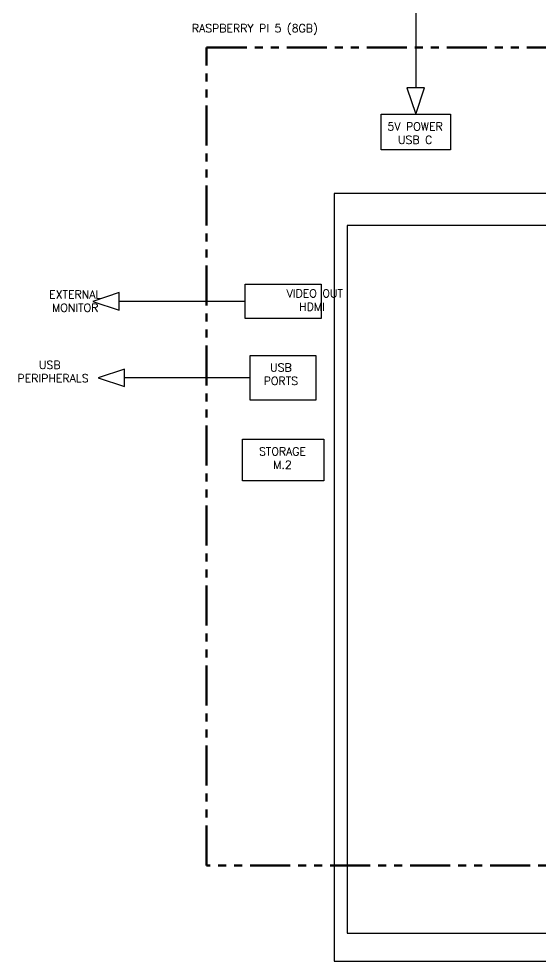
# Model space of a CAD drawing. Header units: millimetres. Extents: x 1 to 135, y 2 to 75.
# Drawn here: x 6.34 to 14.48, y 8.71 to 23.43 of the extents above; entities that cross this region are included whole.
import ezdxf

# ---------------------------------------------------------------- set-up
doc = ezdxf.new("R2010")
doc.units = ezdxf.units.MM
doc.linetypes.add('PHANTOM2', pattern=[1.25, 0.625, -0.125, 0.125, -0.125, 0.125, -0.125])
for name, color, linetype in [('_MULTI_WIRE', 9, 'Continuous'), ('POWER', 30, 'Continuous'), ('WIRES', 7, 'Continuous')]:
    doc.layers.add(name, color=color, linetype=linetype)
doc.layers.add('DASH', color=102, linetype='PHANTOM2', lineweight=50)
doc.styles.add('WD', font='romans.shx')

msp = doc.modelspace()

# ---------------------------------------------------------------- linework, layer by layer
for points in [[(12.538, 22.354), (12.401, 22.354), (12.538, 21.943), (12.675, 22.354), (12.538, 22.354)], [(7.907, 19.019), (7.907, 19.156), (7.496, 19.019), (7.907, 18.882), (7.907, 19.019)], [(7.989, 17.824), (7.989, 17.961), (7.578, 17.824), (7.989, 17.687), (7.989, 17.824)]]:
    msp.add_lwpolyline(points)
at = {"layer": '_MULTI_WIRE'}
for p, q in [((11.465, 9.145), (45.84, 9.145)), ((11.263, 8.71), (46.153, 8.71))]:
    msp.add_line(p, q, dxfattribs=at)
for points in [[(11.996, 21.943), (13.081, 21.943), (13.081, 21.384), (11.996, 21.384)], [(9.873, 19.288), (11.062, 19.288), (11.062, 18.75), (9.873, 18.75)], [(9.954, 18.173), (10.98, 18.173), (10.98, 17.475), (9.954, 17.475)], [(9.832, 16.863), (11.102, 16.863), (11.102, 16.215), (9.832, 16.215)]]:
    msp.add_lwpolyline(points, close=True, dxfattribs=at)
at = {"layer": 'DASH'}
msp.add_lwpolyline([(9.273, 22.987), (18.076, 22.987), (18.076, 10.203), (9.273, 10.203)], close=True, dxfattribs=at)
at = {"layer": 'POWER'}
msp.add_line((12.538, 30.903), (12.538, 22.354), dxfattribs=at)
at = {"layer": 'WIRES'}
for p, q in [((16.158, 20.702), (11.263, 20.702)), ((11.263, 20.702), (11.263, 8.71)), ((16.158, 20.202), (11.465, 20.202)), ((11.465, 20.202), (11.465, 9.145)), ((9.873, 19.019), (7.907, 19.019)), ((9.954, 17.824), (7.989, 17.824))]:
    msp.add_line(p, q, dxfattribs=at)

# ---------------------------------------------------------------- texts
at = {"layer": '_MULTI_WIRE', "char_height": 0.125, "attachment_point": 1, "style": 'WD'}
for s, width, insert in [('\\pxqc;5V POWER\\PUSB C', 1.35931, (11.848, 21.813)), ('\\pxqc;USB\\P\\pq*;PERIPHERALS', 1.00737, (6.32, 18.088)), ('\\pxqc;USB PORTS', 0.13841, (10.363, 18.047)), ('\\pxqc;STORAGE\\PM.2', 1.28202, (9.816, 16.737))]:
    msp.add_mtext_dynamic_manual_height_columns(s, width=width, gutter_width=0.625, heights=[0], dxfattribs=dict(at, insert=insert))
for s, insert in [('\\pxqc;EXTERNAL\\PMONITOR', (6.814, 19.19)), ('\\pxqc; VIDEO OUT\\PHDMI', (10.436, 19.206))]:
    msp.add_mtext(s, dxfattribs=dict(at, insert=insert))
at = {"layer": 'DASH', "insert": (9.042, 23.348), "char_height": 0.125, "attachment_point": 1, "style": 'WD'}
msp.add_mtext('RASPBERRY PI 5 (8GB)', dxfattribs=at)

doc.saveas('drawing.dxf')
